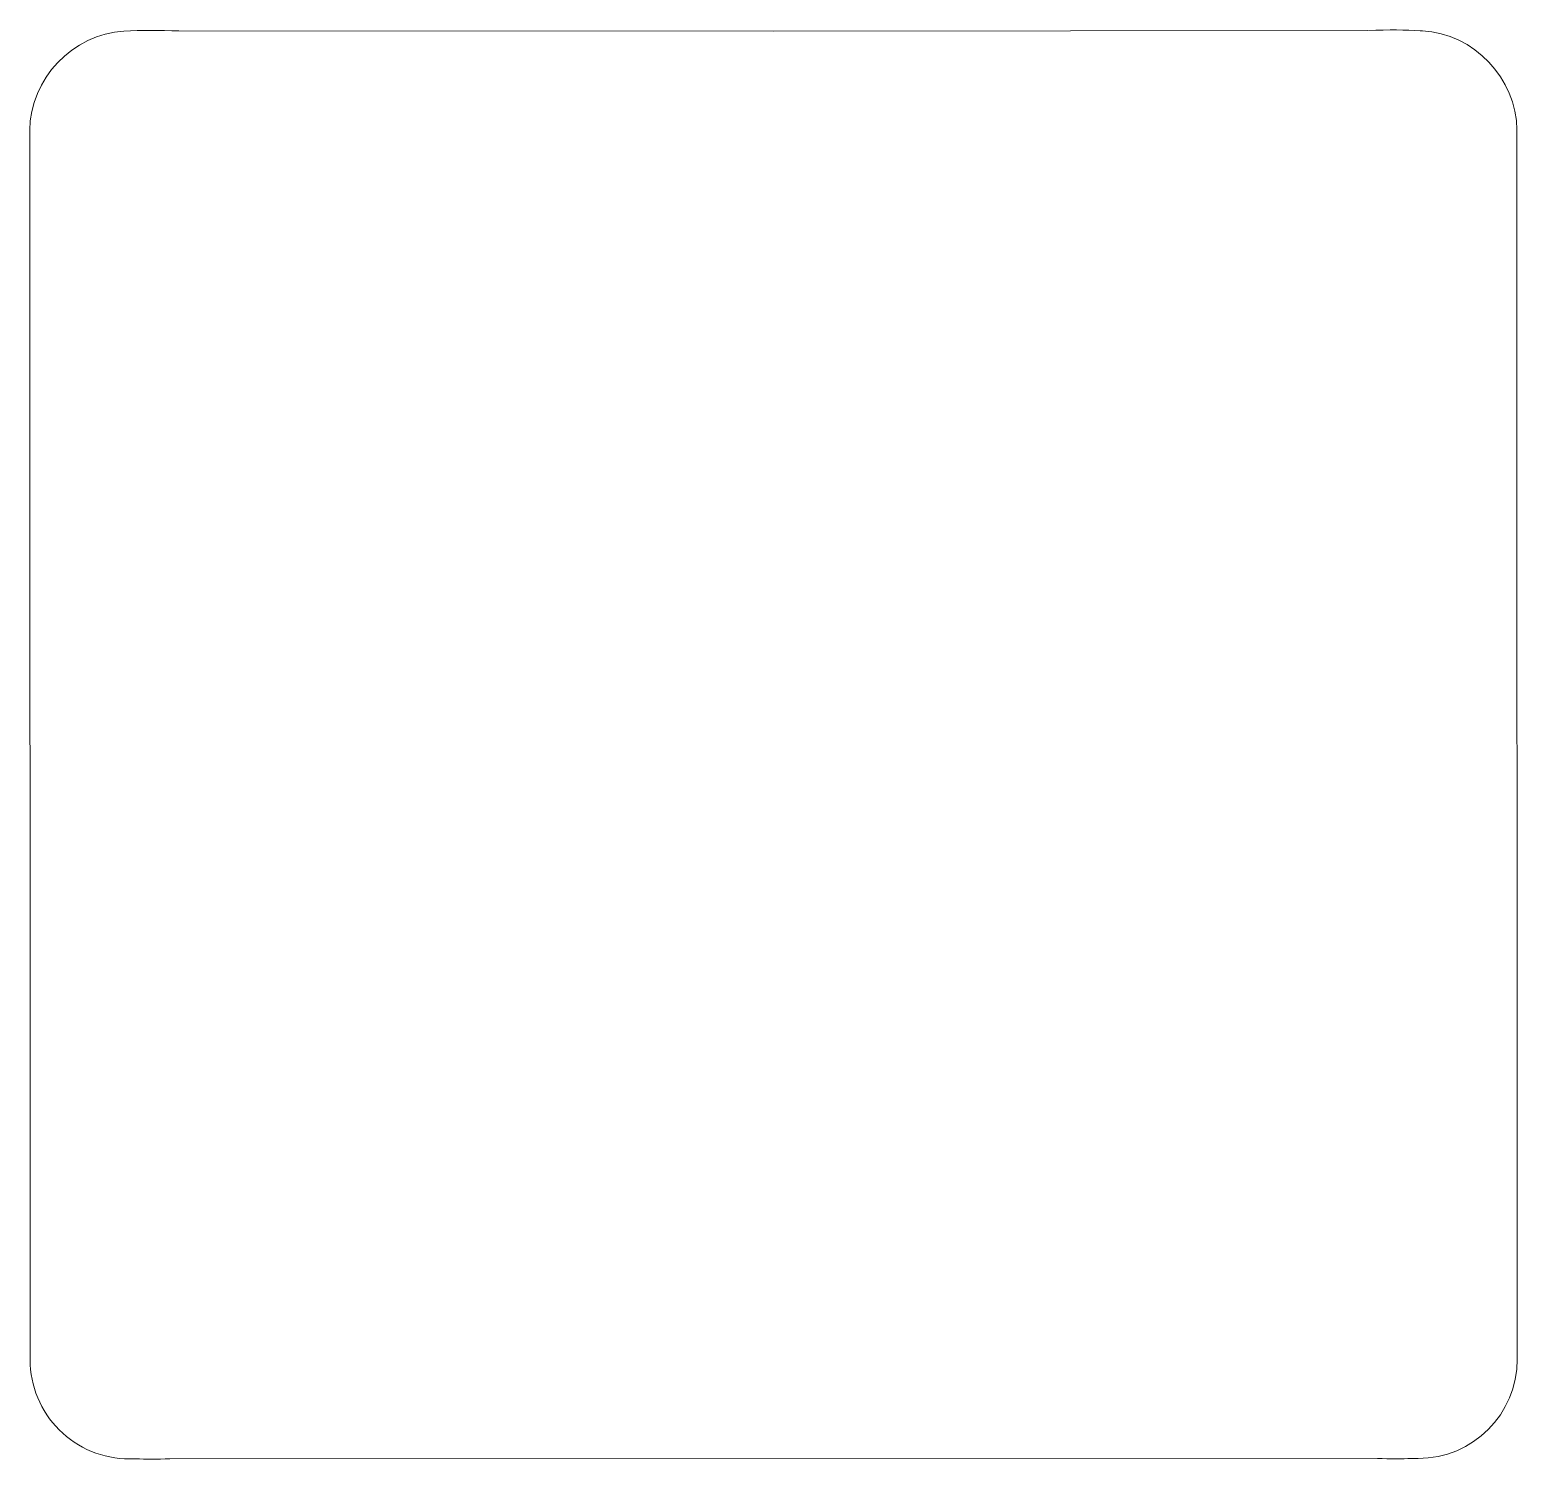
# Model space of a CAD drawing. Header units: millimetres. Extents: x 1.9 to 39.4, y 1.8 to 37.8.
import ezdxf

# ---------------------------------------------------------------- set-up
doc = ezdxf.new("R2010")
doc.units = ezdxf.units.MM
doc.layers.get('0').update_dxf_attribs({"lineweight": 25})

msp = doc.modelspace()

# ---------------------------------------------------------------- linework, layer by layer
at = {"color": 7, "linetype": 'Continuous', "lineweight": 15}
for p, q in [((20.625, 37.814), (5.634, 37.817)), ((35.621, 37.826), (20.625, 37.814)), ((1.876, 35.311), (1.886, 4.308)), ((39.386, 4.32), (39.376, 35.323)), ((4.386, 1.809), (4.551, 1.809)), ((5.409, 1.809), (35.858, 1.819)), ((36.725, 1.819), (36.886, 1.819))]:
    msp.add_line(p, q, dxfattribs=at)
for centre, start, end in [((4.386, 4.309), 180.0186, 270.0186), ((36.886, 4.319), 270.0186, 0.0186)]:
    msp.add_arc(centre, 2.5, start, end, dxfattribs=at)
for points in [[(4.251, 37.808), (2.969, 37.744), (1.876, 36.599), (1.876, 35.311)], [(4.251, 37.808), (4.693, 37.841), (5.152, 37.835), (5.635, 37.817)], [(36.934, 37.823), (36.582, 37.845), (36.148, 37.847), (35.632, 37.827)], [(36.934, 37.823), (36.955, 37.822), (36.976, 37.821), (36.996, 37.819)], [(39.376, 35.323), (39.375, 36.607), (38.284, 37.756), (36.996, 37.819)], [(4.551, 1.809), (4.798, 1.8), (5.084, 1.8), (5.409, 1.809)], [(35.858, 1.819), (36.186, 1.809), (36.475, 1.81), (36.725, 1.819)]]:
    msp.add_open_spline(points, degree=3, dxfattribs=at)

doc.saveas('drawing.dxf')
